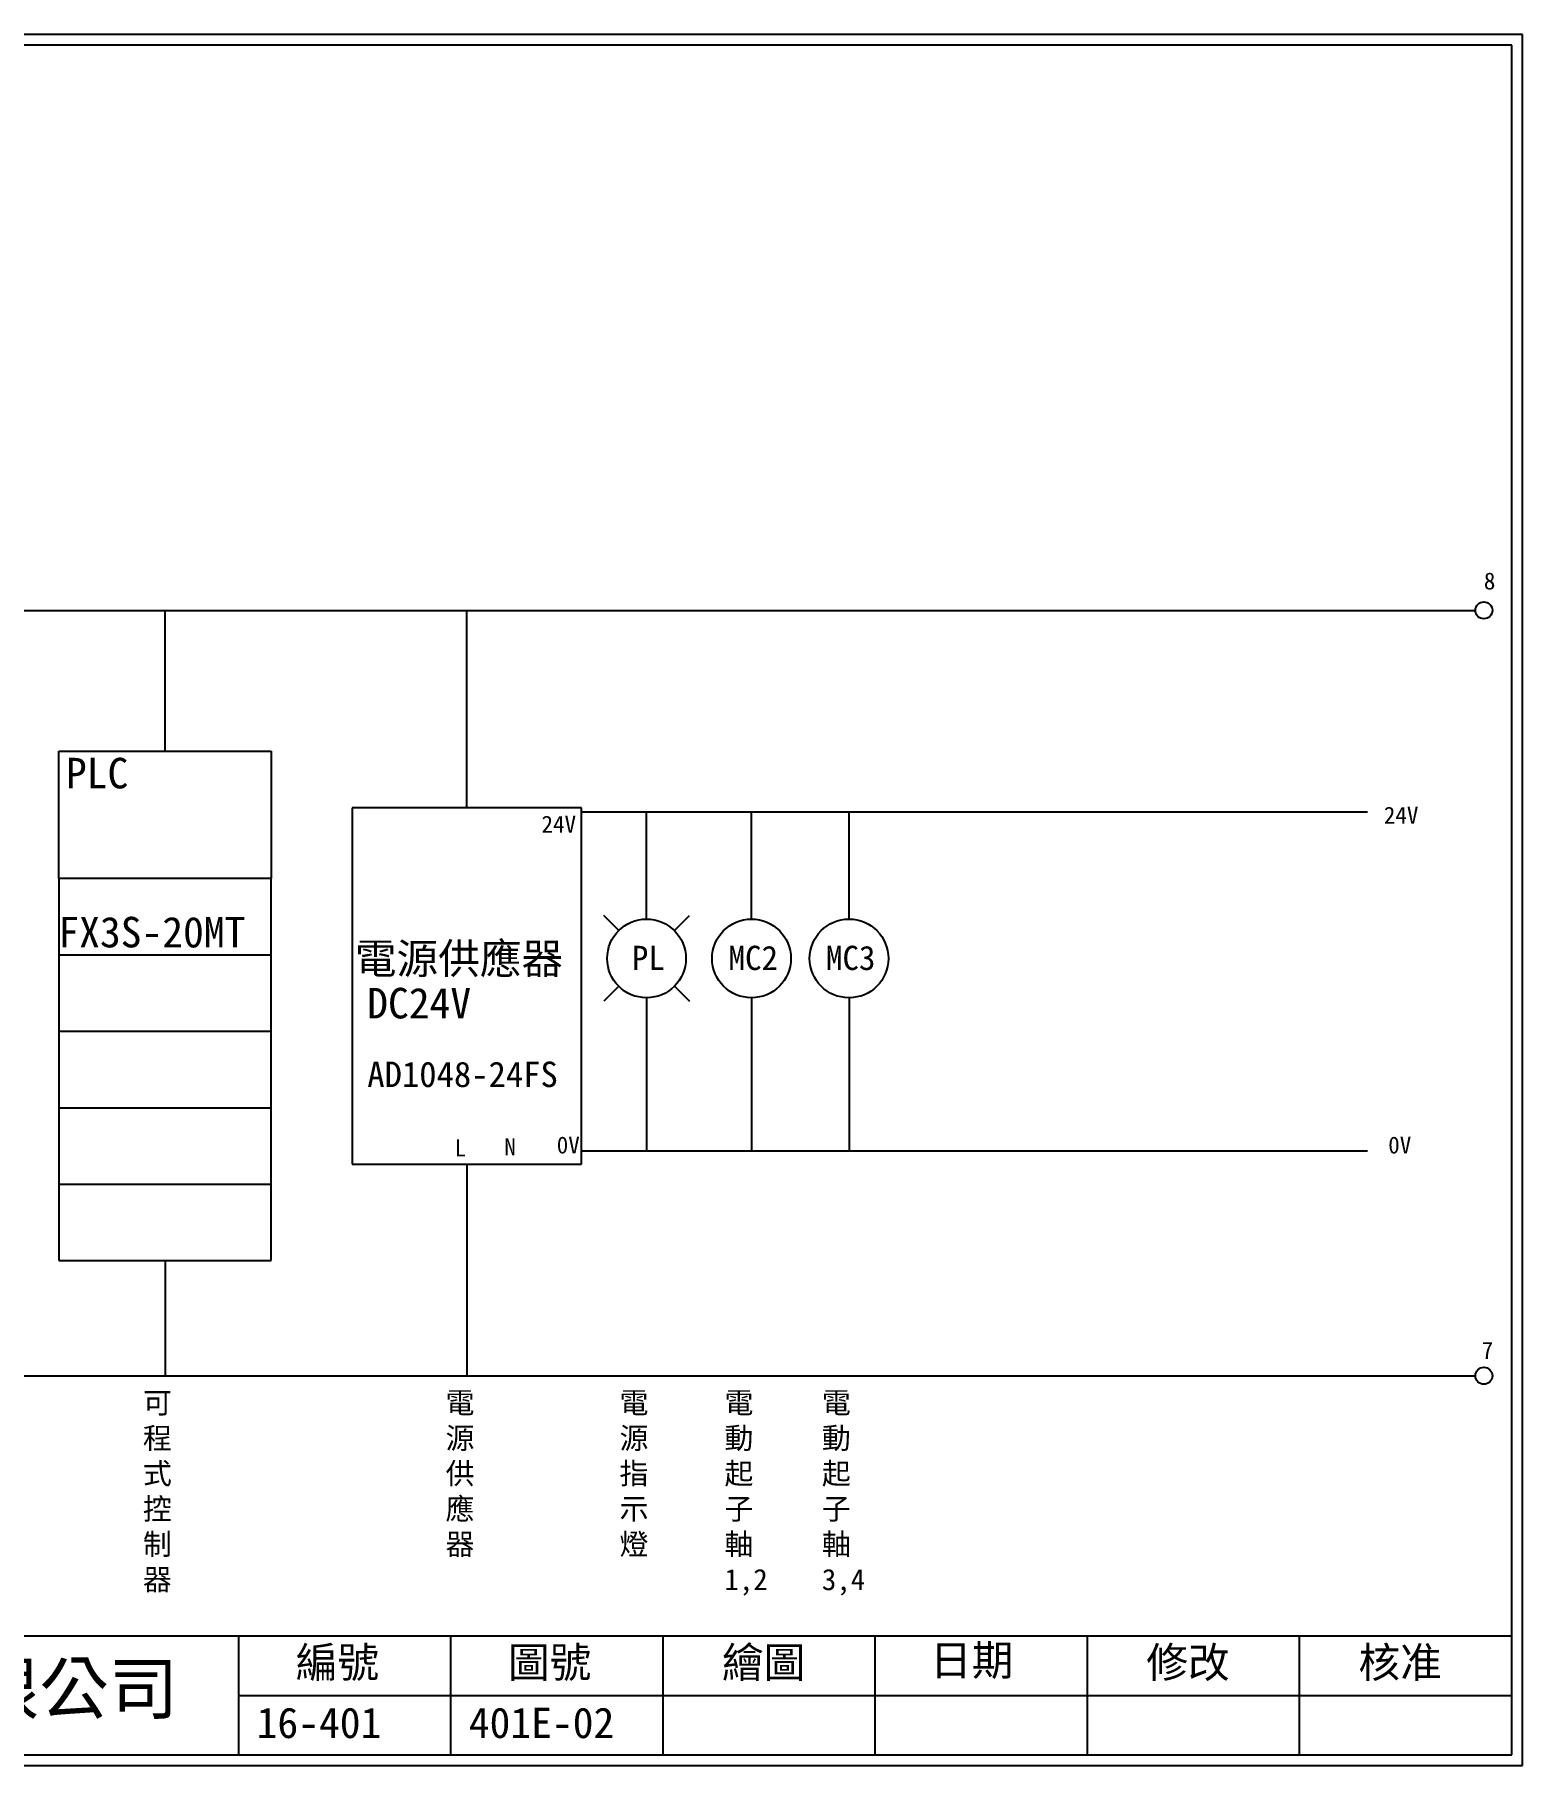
# Model space of a CAD drawing. Extents: x 10 to 297, y 3 to 207.
# Drawn here: x 121.7 to 297, y 3 to 207 of the extents above; entities that cross this region are included whole.
import ezdxf
from ezdxf.enums import TextEntityAlignment as Align

# ---------------------------------------------------------------- set-up
doc = ezdxf.new("R2010")
doc.units = 0
doc.layers.get('0').update_dxf_attribs({"linetype": 'CONTINUOUS'})
doc.layers.add('圖框層', color=7, linetype='CONTINUOUS')
doc.layers.add('標尺寸層', color=3, linetype='CONTINUOUS')
doc.styles.add('CNS', font='romanc.shx', dxfattribs={"bigfont": 'chineset.shx'})
doc.styles.add('STSL', font='kaiu.ttf')

msp = doc.modelspace()

# ---------------------------------------------------------------- linework, layer by layer
for p, q in [((48.79, 139.12), (291.46, 139.12)), ((124.57, 122.51), (149.57, 122.51)), ((124.57, 107.51), (124.57, 122.51)), ((149.57, 122.51), (149.57, 107.51)), ((186.12, 115.86), (159.12, 115.86)), ((159.12, 115.86), (159.12, 73.86)), ((186.12, 73.86), (186.12, 115.86)), ((278.77, 115.32), (186.12, 115.32)), ((193.81, 106.65), (193.81, 115.32)), ((206.17, 102.74), (206.17, 115.32)), ((217.66, 102.74), (217.66, 115.32)), ((149.57, 107.51), (124.57, 107.51)), ((124.57, 107.51), (124.57, 98.51)), ((149.57, 98.51), (149.57, 107.51)), ((193.81, 102.74), (193.81, 106.65)), ((190.53, 101.38), (188.76, 103.15)), ((197.09, 101.38), (198.86, 103.15)), ((124.57, 98.51), (149.57, 98.51)), ((124.57, 98.51), (124.57, 89.51)), ((149.57, 89.51), (149.57, 98.51)), ((190.53, 94.82), (188.76, 93.05)), ((197.09, 94.82), (198.86, 93.05)), ((193.81, 93.46), (193.81, 89.51)), ((206.17, 93.46), (206.17, 89.51)), ((217.66, 93.46), (217.66, 89.51)), ((124.57, 89.51), (149.57, 89.51)), ((124.57, 89.51), (124.57, 80.51)), ((149.57, 80.51), (149.57, 89.51)), ((193.81, 89.51), (193.81, 75.38)), ((206.17, 89.51), (206.17, 75.38)), ((217.66, 89.51), (217.66, 75.38)), ((124.57, 80.51), (149.57, 80.51)), ((124.57, 80.51), (124.57, 71.51)), ((149.57, 71.51), (149.57, 80.51)), ((159.12, 73.86), (186.12, 73.86)), ((278.77, 75.38), (186.12, 75.38)), ((124.57, 71.51), (149.57, 71.51)), ((124.57, 71.51), (124.57, 62.51)), ((149.57, 62.51), (149.57, 71.51)), ((124.57, 62.51), (149.57, 62.51)), ((52.98, 48.91), (291.46, 48.91))]:
    msp.add_line(p, q)
for centre in [(193.81, 98.1), (206.17, 98.1), (217.66, 98.1)]:
    msp.add_circle(centre, 4.64)
at = {"layer": '圖框層', "color": 7}
for p, q in [((297, 206.97), (10, 206.97)), ((297, 3), (297, 206.97)), ((295.75, 205.72), (11.25, 205.72)), ((295.75, 4.25), (295.75, 205.72)), ((11.25, 18.25), (295.75, 18.25)), ((145.75, 4.25), (145.75, 18.25)), ((170.75, 4.25), (170.75, 18.25)), ((195.75, 4.25), (195.75, 18.25)), ((220.75, 4.25), (220.75, 18.25)), ((245.75, 4.25), (245.75, 18.25)), ((270.75, 4.25), (270.75, 18.25)), ((145.75, 11.25), (295.75, 11.25)), ((11.25, 4.25), (295.75, 4.25)), ((10, 3), (297, 3))]:
    msp.add_line(p, q, dxfattribs=at)
at = {"layer": '標尺寸層', "color": 7}
for p, q in [((137.07, 122.51), (137.07, 139.12)), ((172.62, 115.86), (172.62, 139.12)), ((172.62, 73.86), (172.62, 48.91)), ((137.07, 62.51), (137.07, 48.91))]:
    msp.add_line(p, q, dxfattribs=at)
for centre in [(292.46, 139.12), (292.46, 48.91)]:
    msp.add_circle(centre, 1, dxfattribs=at)

# ---------------------------------------------------------------- texts
at = {"color": 7}
for s, p in [('PL', (194.01, 98.16)), ('MC2', (206.38, 98.16)), ('MC3', (217.86, 98.16))]:
    msp.add_text(s, height=2.856, dxfattribs=at).set_placement(p, align=Align.MIDDLE_CENTER)
at = {"layer": '圖框層', "color": 4, "style": 'STSL'}
for s, height, p in [('8', 2, (292.46, 141.58)), ('PLC', 3.6, (125.39, 118.14)), ('24V', 2, (181.42, 112.92)), ('24V', 2, (280.67, 113.98)), ('FX3S-20MT', 3.6, (124.5, 99.4)), ('電源供應器', 3.6, (159.43, 96.28)), ('DC24V', 3.6, (160.89, 91.03)), ('AD1048-24FS', 3, (160.9, 82.94)), ('L', 2, (171.19, 74.76)), ('N', 2, (177.05, 74.91)), ('0V', 2, (183.22, 75.11)), ('0V', 2, (281.19, 75.11)), ('7', 2, (292.2, 50.91)), ('編號', 3.6, (152.47, 13.34)), ('圖號', 3.6, (177.47, 13.34)), ('繪圖', 3.6, (202.69, 13.34)), ('日期', 3.6, (227.22, 13.59)), ('修改', 3.6, (252.69, 13.34)), ('核准', 3.6, (277.69, 13.34)), ('泓陞自動化科技有限公司', 6, (48.6, 9.08)), ('16-401', 3.6, (147.86, 6.22)), ('401E-02', 3.6, (172.86, 6.22))]:
    msp.add_text(s, height=height, dxfattribs=at).set_placement(p)
at = {"layer": '標尺寸層', "color": 7, "char_height": 2.5, "width": 5.4243, "attachment_point": 1, "style": 'CNS'}
for s, insert in [('{\\fDFKai-SB|b0|i0|c136|p65;可程式控制器}', (134.46, 46.99)), ('{\\fDFKai-SB|b0|i0|c136|p65;電源供應器}', (170.12, 46.99)), ('{\\fDFKai-SB|b0|i0|c136|p65;電源指示燈}', (190.62, 46.99)), ('{\\fDFKai-SB|b0|i0|c136|p65;電動起子軸1,2}', (202.98, 46.99)), ('{\\fDFKai-SB|b0|i0|c136|p65;電動起子軸3,4}', (214.46, 46.99))]:
    msp.add_mtext(s, dxfattribs=dict(at, insert=insert))

doc.saveas('drawing.dxf')
